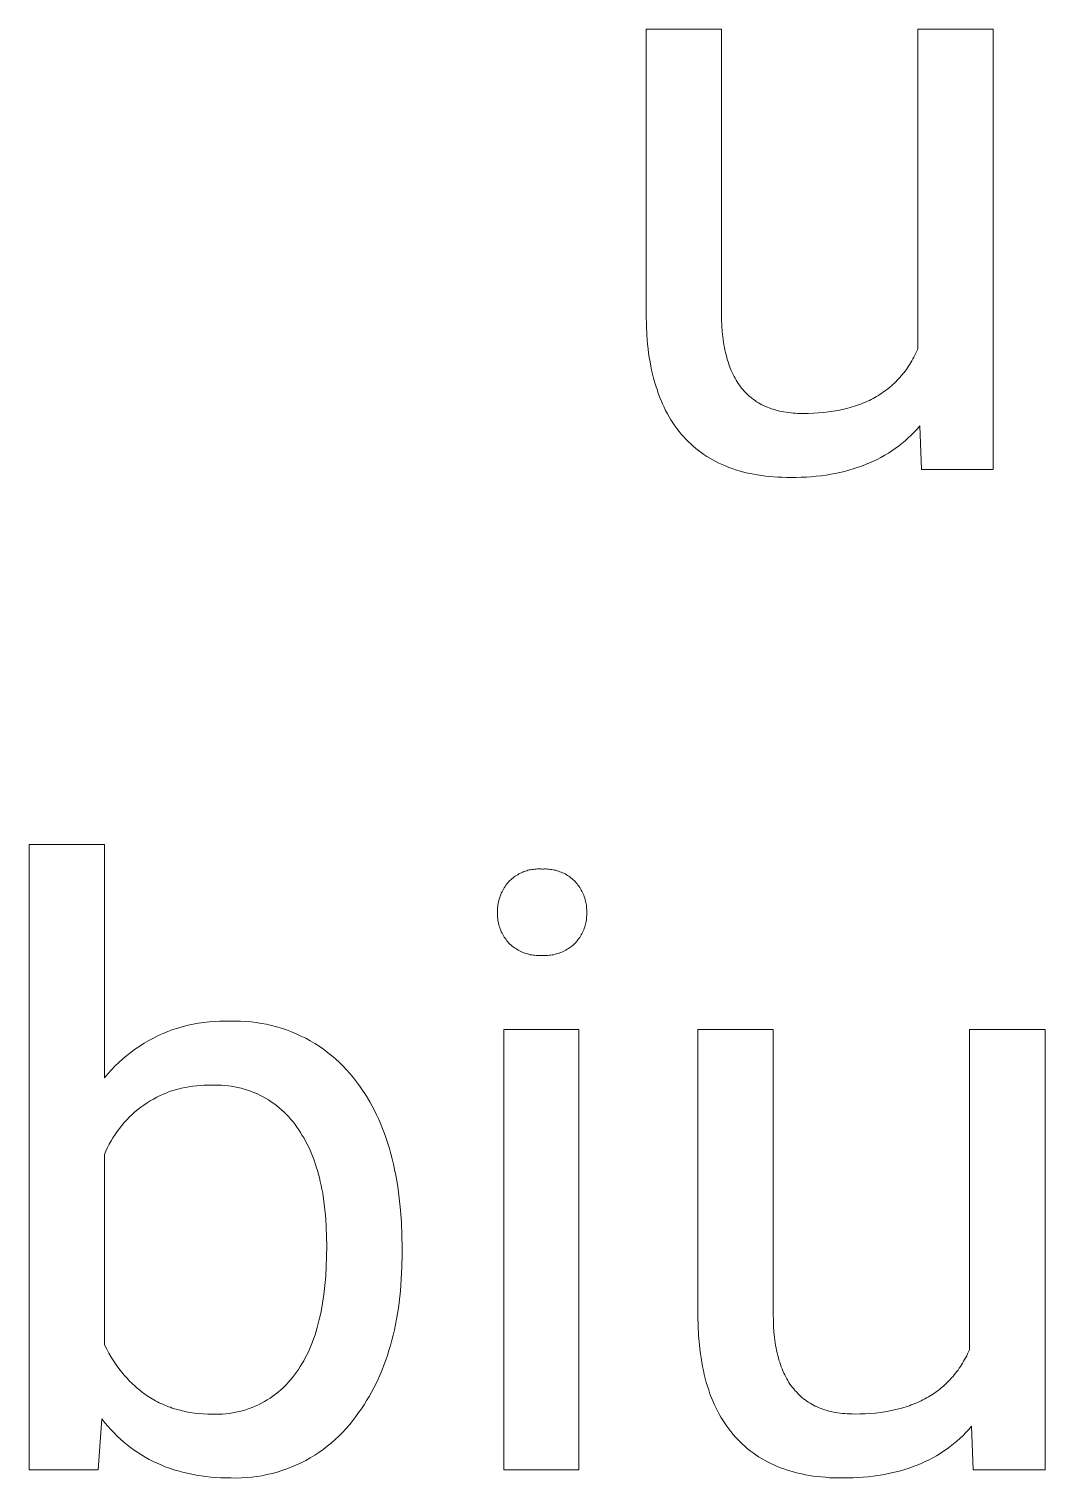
# Model space of a CAD drawing. Header units: millimetres. Extents: x -1519 to 3497, y -297 to 3208.
# Drawn here: x 1864.9 to 1946.3, y 18.8 to 134.9 of the extents above; entities that cross this region are included whole.
import ezdxf

# ---------------------------------------------------------------- set-up
doc = ezdxf.new("R2010")
doc.units = ezdxf.units.MM
doc.header["$MEASUREMENT"] = 0
doc.layers.add('Domyślny', color=7, linetype='Continuous', true_color=0x000000)

msp = doc.modelspace()

# ---------------------------------------------------------------- linework, layer by layer
at = {"layer": 'Domyślny', "color": 18, "lineweight": 15, "true_color": 0x000000}
for p, q in [((1914.36, 111.95), (1914.36, 134.91)), ((1914.36, 134.91), (1920.39, 134.91)), ((1920.39, 134.91), (1920.39, 112.11)), ((1936.11, 109.24), (1936.11, 134.91)), ((1936.11, 134.91), (1942.15, 134.91)), ((1942.15, 134.91), (1942.15, 99.62)), ((1914.37, 111.16), (1914.36, 111.95)), ((1920.39, 112.11), (1920.39, 111.62)), ((1920.39, 111.62), (1920.41, 111.14)), ((1914.41, 110.39), (1914.37, 111.16)), ((1914.47, 109.65), (1914.41, 110.39)), ((1920.41, 111.14), (1920.44, 110.68)), ((1920.44, 110.68), (1920.49, 110.23)), ((1914.51, 109.29), (1914.47, 109.65)), ((1914.55, 108.93), (1914.51, 109.29)), ((1920.49, 110.23), (1920.55, 109.8)), ((1920.55, 109.8), (1920.58, 109.59)), ((1920.58, 109.59), (1920.62, 109.39)), ((1920.62, 109.39), (1920.66, 109.19)), ((1920.66, 109.19), (1920.7, 108.99)), ((1936.03, 109.08), (1936.11, 109.24)), ((1914.6, 108.58), (1914.55, 108.93)), ((1914.66, 108.24), (1914.6, 108.58)), ((1914.72, 107.9), (1914.66, 108.24)), ((1920.7, 108.99), (1920.75, 108.8)), ((1920.75, 108.8), (1920.8, 108.61)), ((1920.8, 108.61), (1920.85, 108.42)), ((1920.85, 108.42), (1920.91, 108.24)), ((1920.91, 108.24), (1920.96, 108.06)), ((1920.96, 108.06), (1921.03, 107.89)), ((1935.37, 107.9), (1935.46, 108.04)), ((1935.46, 108.04), (1935.55, 108.18)), ((1935.55, 108.18), (1935.64, 108.32)), ((1935.64, 108.32), (1935.72, 108.47)), ((1935.72, 108.47), (1935.8, 108.62)), ((1935.8, 108.62), (1935.88, 108.77)), ((1935.88, 108.77), (1935.96, 108.92)), ((1935.96, 108.92), (1936.03, 109.08)), ((1914.79, 107.57), (1914.72, 107.9)), ((1914.86, 107.25), (1914.79, 107.57)), ((1914.94, 106.93), (1914.86, 107.25)), ((1915.03, 106.62), (1914.94, 106.93)), ((1921.03, 107.89), (1921.09, 107.72)), ((1921.09, 107.72), (1921.16, 107.55)), ((1921.16, 107.55), (1921.23, 107.39)), ((1921.23, 107.39), (1921.31, 107.23)), ((1921.31, 107.23), (1921.39, 107.07)), ((1921.39, 107.07), (1921.47, 106.92)), ((1921.47, 106.92), (1921.55, 106.78)), ((1934.46, 106.76), (1934.57, 106.87)), ((1934.57, 106.87), (1934.68, 106.99)), ((1934.68, 106.99), (1934.78, 107.11)), ((1934.78, 107.11), (1934.89, 107.24)), ((1934.89, 107.24), (1934.99, 107.36)), ((1934.99, 107.36), (1935.09, 107.49)), ((1935.09, 107.49), (1935.19, 107.63)), ((1935.19, 107.63), (1935.28, 107.76)), ((1935.28, 107.76), (1935.37, 107.9)), ((1915.12, 106.31), (1915.03, 106.62)), ((1915.22, 106.01), (1915.12, 106.31)), ((1915.32, 105.72), (1915.22, 106.01)), ((1915.43, 105.43), (1915.32, 105.72)), ((1921.55, 106.78), (1921.64, 106.63)), ((1921.64, 106.63), (1921.73, 106.49)), ((1921.73, 106.49), (1921.82, 106.36)), ((1921.82, 106.36), (1921.92, 106.23)), ((1921.92, 106.23), (1922.02, 106.1)), ((1922.02, 106.1), (1922.13, 105.98)), ((1922.13, 105.98), (1922.23, 105.86)), ((1922.23, 105.86), (1922.34, 105.74)), ((1922.34, 105.74), (1922.46, 105.63)), ((1933.09, 105.64), (1933.22, 105.73)), ((1933.22, 105.73), (1933.36, 105.82)), ((1933.36, 105.82), (1933.49, 105.91)), ((1933.49, 105.91), (1933.62, 106.01)), ((1933.62, 106.01), (1933.75, 106.11)), ((1933.75, 106.11), (1933.87, 106.21)), ((1933.87, 106.21), (1933.99, 106.31)), ((1933.99, 106.31), (1934.11, 106.42)), ((1934.11, 106.42), (1934.23, 106.53)), ((1934.23, 106.53), (1934.34, 106.64)), ((1934.34, 106.64), (1934.46, 106.76)), ((1915.54, 105.15), (1915.43, 105.43)), ((1915.66, 104.87), (1915.54, 105.15)), ((1915.78, 104.6), (1915.66, 104.87)), ((1915.91, 104.34), (1915.78, 104.6)), ((1922.46, 105.63), (1922.57, 105.52)), ((1922.57, 105.52), (1922.69, 105.42)), ((1922.69, 105.42), (1922.81, 105.32)), ((1922.81, 105.32), (1922.94, 105.22)), ((1922.94, 105.22), (1923.07, 105.13)), ((1923.07, 105.13), (1923.2, 105.04)), ((1923.2, 105.04), (1923.34, 104.96)), ((1923.34, 104.96), (1923.47, 104.88)), ((1923.47, 104.88), (1923.61, 104.8)), ((1923.61, 104.8), (1923.76, 104.73)), ((1923.76, 104.73), (1923.91, 104.66)), ((1923.91, 104.66), (1924.06, 104.6)), ((1924.06, 104.6), (1924.21, 104.54)), ((1924.21, 104.54), (1924.37, 104.48)), ((1930.43, 104.5), (1930.78, 104.6)), ((1930.78, 104.6), (1931.12, 104.7)), ((1931.12, 104.7), (1931.28, 104.76)), ((1931.28, 104.76), (1931.45, 104.82)), ((1931.45, 104.82), (1931.61, 104.88)), ((1931.61, 104.88), (1931.77, 104.95)), ((1931.77, 104.95), (1931.92, 105.01)), ((1931.92, 105.01), (1932.08, 105.08)), ((1932.08, 105.08), (1932.23, 105.15)), ((1932.23, 105.15), (1932.38, 105.23)), ((1932.38, 105.23), (1932.52, 105.3)), ((1932.52, 105.3), (1932.67, 105.38)), ((1932.67, 105.38), (1932.81, 105.47)), ((1932.81, 105.47), (1932.95, 105.55)), ((1932.95, 105.55), (1933.09, 105.64)), ((1916.05, 104.08), (1915.91, 104.34)), ((1916.19, 103.83), (1916.05, 104.08)), ((1916.34, 103.58), (1916.19, 103.83)), ((1916.49, 103.34), (1916.34, 103.58)), ((1924.37, 104.48), (1924.53, 104.43)), ((1924.53, 104.43), (1924.69, 104.38)), ((1924.69, 104.38), (1924.86, 104.33)), ((1924.86, 104.33), (1925.03, 104.29)), ((1925.03, 104.29), (1925.2, 104.25)), ((1925.2, 104.25), (1925.38, 104.22)), ((1925.38, 104.22), (1925.56, 104.19)), ((1925.56, 104.19), (1925.74, 104.17)), ((1925.74, 104.17), (1925.93, 104.14)), ((1925.93, 104.14), (1926.12, 104.13)), ((1926.12, 104.13), (1926.31, 104.11)), ((1926.31, 104.11), (1926.5, 104.1)), ((1926.5, 104.1), (1926.7, 104.1)), ((1926.7, 104.1), (1926.9, 104.1)), ((1926.9, 104.1), (1927.33, 104.1)), ((1927.33, 104.1), (1927.75, 104.12)), ((1927.75, 104.12), (1928.16, 104.14)), ((1928.16, 104.14), (1928.56, 104.18)), ((1928.56, 104.18), (1928.96, 104.22)), ((1928.96, 104.22), (1929.34, 104.28)), ((1929.34, 104.28), (1929.71, 104.34)), ((1929.71, 104.34), (1930.08, 104.42)), ((1930.08, 104.42), (1930.43, 104.5)), ((1916.65, 103.11), (1916.49, 103.34)), ((1916.82, 102.88), (1916.65, 103.11)), ((1916.99, 102.66), (1916.82, 102.88)), ((1917.16, 102.45), (1916.99, 102.66)), ((1917.35, 102.24), (1917.16, 102.45)), ((1917.53, 102.04), (1917.35, 102.24)), ((1935.58, 102.37), (1935.34, 102.14)), ((1935.82, 102.61), (1935.58, 102.37)), ((1936.05, 102.85), (1935.82, 102.61)), ((1936.27, 103.11), (1936.05, 102.85)), ((1936.41, 99.62), (1936.27, 103.11)), ((1917.72, 101.84), (1917.53, 102.04)), ((1917.92, 101.66), (1917.72, 101.84)), ((1918.12, 101.47), (1917.92, 101.66)), ((1918.33, 101.3), (1918.12, 101.47)), ((1918.54, 101.13), (1918.33, 101.3)), ((1918.76, 100.96), (1918.54, 101.13)), ((1934.03, 101.1), (1933.75, 100.92)), ((1934.3, 101.29), (1934.03, 101.1)), ((1934.57, 101.49), (1934.3, 101.29)), ((1934.83, 101.7), (1934.57, 101.49)), ((1935.09, 101.91), (1934.83, 101.7)), ((1935.34, 102.14), (1935.09, 101.91)), ((1918.98, 100.81), (1918.76, 100.96)), ((1919.21, 100.66), (1918.98, 100.81)), ((1919.45, 100.51), (1919.21, 100.66)), ((1919.69, 100.38), (1919.45, 100.51)), ((1919.93, 100.24), (1919.69, 100.38)), ((1920.18, 100.12), (1919.93, 100.24)), ((1920.44, 100), (1920.18, 100.12)), ((1920.7, 99.89), (1920.44, 100)), ((1920.96, 99.78), (1920.7, 99.89)), ((1931.92, 100), (1931.6, 99.87)), ((1932.24, 100.13), (1931.92, 100)), ((1932.56, 100.27), (1932.24, 100.13)), ((1932.86, 100.42), (1932.56, 100.27)), ((1933.16, 100.58), (1932.86, 100.42)), ((1933.46, 100.75), (1933.16, 100.58)), ((1933.75, 100.92), (1933.46, 100.75)), ((1921.23, 99.69), (1920.96, 99.78)), ((1921.51, 99.59), (1921.23, 99.69)), ((1921.79, 99.51), (1921.51, 99.59)), ((1922.08, 99.43), (1921.79, 99.51)), ((1922.37, 99.35), (1922.08, 99.43)), ((1922.67, 99.29), (1922.37, 99.35)), ((1922.97, 99.23), (1922.67, 99.29)), ((1923.28, 99.17), (1922.97, 99.23)), ((1923.59, 99.12), (1923.28, 99.17)), ((1923.91, 99.08), (1923.59, 99.12)), ((1924.24, 99.05), (1923.91, 99.08)), ((1924.56, 99.02), (1924.24, 99.05)), ((1924.9, 99), (1924.56, 99.02)), ((1925.24, 98.98), (1924.9, 99)), ((1925.58, 98.97), (1925.24, 98.98)), ((1925.93, 98.97), (1925.58, 98.97)), ((1926.36, 98.97), (1925.93, 98.97)), ((1926.77, 98.98), (1926.36, 98.97)), ((1927.18, 99), (1926.77, 98.98)), ((1927.58, 99.03), (1927.18, 99)), ((1927.98, 99.07), (1927.58, 99.03)), ((1928.37, 99.11), (1927.98, 99.07)), ((1928.76, 99.16), (1928.37, 99.11)), ((1929.13, 99.22), (1928.76, 99.16)), ((1929.5, 99.29), (1929.13, 99.22)), ((1929.87, 99.37), (1929.5, 99.29)), ((1930.23, 99.45), (1929.87, 99.37)), ((1930.58, 99.55), (1930.23, 99.45)), ((1930.93, 99.65), (1930.58, 99.55)), ((1931.26, 99.76), (1930.93, 99.65)), ((1931.6, 99.87), (1931.26, 99.76)), ((1942.15, 99.62), (1936.41, 99.62)), ((1864.92, 19.43), (1864.92, 69.54)), ((1864.92, 69.54), (1870.97, 69.54)), ((1870.97, 69.54), (1870.97, 50.85)), ((1904.46, 67.33), (1904.56, 67.38)), ((1904.56, 67.38), (1904.67, 67.41)), ((1904.67, 67.41), (1904.78, 67.45)), ((1904.78, 67.45), (1904.88, 67.48)), ((1904.88, 67.48), (1904.99, 67.51)), ((1904.99, 67.51), (1905.1, 67.53)), ((1905.1, 67.53), (1905.21, 67.55)), ((1905.21, 67.55), (1905.32, 67.56)), ((1905.32, 67.56), (1905.44, 67.58)), ((1905.44, 67.58), (1905.55, 67.58)), ((1905.55, 67.58), (1905.66, 67.59)), ((1905.66, 67.59), (1905.77, 67.59)), ((1905.77, 67.59), (1905.88, 67.59)), ((1905.88, 67.59), (1906, 67.58)), ((1906, 67.58), (1906.11, 67.58)), ((1906.11, 67.58), (1906.22, 67.59)), ((1906.22, 67.59), (1906.34, 67.59)), ((1906.34, 67.59), (1906.45, 67.58)), ((1906.45, 67.58), (1906.56, 67.57)), ((1906.56, 67.57), (1906.68, 67.56)), ((1906.68, 67.56), (1906.79, 67.55)), ((1906.79, 67.55), (1906.9, 67.53)), ((1906.9, 67.53), (1907.01, 67.5)), ((1907.01, 67.5), (1907.12, 67.48)), ((1907.12, 67.48), (1907.23, 67.45)), ((1907.23, 67.45), (1907.34, 67.41)), ((1907.34, 67.41), (1907.44, 67.37)), ((1907.44, 67.37), (1907.55, 67.33)), ((1903.05, 66.19), (1903.12, 66.29)), ((1903.12, 66.29), (1903.2, 66.39)), ((1903.2, 66.39), (1903.28, 66.48)), ((1903.28, 66.48), (1903.36, 66.58)), ((1903.36, 66.58), (1903.44, 66.66)), ((1903.44, 66.66), (1903.52, 66.73)), ((1903.52, 66.73), (1903.6, 66.81)), ((1903.6, 66.81), (1903.69, 66.88)), ((1903.69, 66.88), (1903.78, 66.95)), ((1903.78, 66.95), (1903.87, 67.01)), ((1903.87, 67.01), (1903.96, 67.07)), ((1903.96, 67.07), (1904.06, 67.13)), ((1904.06, 67.13), (1904.16, 67.19)), ((1904.16, 67.19), (1904.26, 67.24)), ((1904.26, 67.24), (1904.36, 67.29)), ((1904.36, 67.29), (1904.46, 67.33)), ((1907.55, 67.33), (1907.65, 67.29)), ((1907.65, 67.29), (1907.76, 67.24)), ((1907.76, 67.24), (1907.86, 67.19)), ((1907.86, 67.19), (1907.96, 67.13)), ((1907.96, 67.13), (1908.05, 67.07)), ((1908.05, 67.07), (1908.15, 67.01)), ((1908.15, 67.01), (1908.24, 66.95)), ((1908.24, 66.95), (1908.33, 66.88)), ((1908.33, 66.88), (1908.42, 66.81)), ((1908.42, 66.81), (1908.51, 66.73)), ((1908.51, 66.73), (1908.59, 66.66)), ((1908.59, 66.66), (1908.67, 66.58)), ((1908.67, 66.58), (1908.75, 66.49)), ((1908.75, 66.49), (1908.82, 66.4)), ((1908.82, 66.4), (1908.89, 66.3)), ((1908.89, 66.3), (1908.96, 66.21)), ((1908.96, 66.21), (1909.03, 66.11)), ((1902.52, 64.94), (1902.55, 65.07)), ((1902.55, 65.07), (1902.58, 65.18)), ((1902.58, 65.18), (1902.62, 65.3)), ((1902.62, 65.3), (1902.66, 65.42)), ((1902.66, 65.42), (1902.71, 65.53)), ((1902.71, 65.53), (1902.75, 65.65)), ((1902.75, 65.65), (1902.81, 65.76)), ((1902.81, 65.76), (1902.86, 65.87)), ((1902.86, 65.87), (1902.92, 65.98)), ((1902.92, 65.98), (1902.99, 66.08)), ((1902.99, 66.08), (1903.05, 66.19)), ((1909.03, 66.11), (1909.09, 66.01)), ((1909.09, 66.01), (1909.15, 65.9)), ((1909.15, 65.9), (1909.21, 65.8)), ((1909.21, 65.8), (1909.26, 65.69)), ((1909.26, 65.69), (1909.31, 65.59)), ((1909.31, 65.59), (1909.35, 65.48)), ((1909.35, 65.48), (1909.39, 65.37)), ((1909.39, 65.37), (1909.43, 65.25)), ((1909.43, 65.25), (1909.46, 65.14)), ((1909.46, 65.14), (1909.49, 65.02)), ((1902.44, 64.33), (1902.45, 64.46)), ((1902.44, 64.21), (1902.44, 64.33)), ((1902.44, 64.09), (1902.44, 64.21)), ((1902.44, 63.97), (1902.44, 64.09)), ((1902.44, 63.84), (1902.44, 63.97)), ((1902.45, 64.46), (1902.46, 64.58)), ((1902.46, 64.58), (1902.48, 64.7)), ((1902.48, 64.7), (1902.5, 64.82)), ((1902.5, 64.82), (1902.52, 64.94)), ((1909.49, 65.02), (1909.52, 64.91)), ((1909.52, 64.91), (1909.54, 64.79)), ((1909.54, 64.79), (1909.56, 64.68)), ((1909.56, 64.68), (1909.57, 64.56)), ((1909.57, 64.56), (1909.58, 64.44)), ((1909.58, 64.44), (1909.59, 64.32)), ((1909.59, 64.32), (1909.59, 64.2)), ((1909.59, 64.2), (1909.59, 64.09)), ((1909.59, 64.09), (1909.59, 63.97)), ((1909.59, 63.97), (1909.59, 63.85)), ((1902.45, 63.72), (1902.44, 63.84)), ((1902.46, 63.6), (1902.45, 63.72)), ((1902.48, 63.48), (1902.46, 63.6)), ((1902.5, 63.36), (1902.48, 63.48)), ((1902.52, 63.24), (1902.5, 63.36)), ((1902.55, 63.12), (1902.52, 63.24)), ((1902.58, 63.01), (1902.55, 63.12)), ((1902.62, 62.89), (1902.58, 63.01)), ((1902.66, 62.78), (1902.62, 62.89)), ((1902.71, 62.67), (1902.66, 62.78)), ((1909.35, 62.72), (1909.31, 62.61)), ((1909.39, 62.83), (1909.35, 62.72)), ((1909.43, 62.94), (1909.39, 62.83)), ((1909.46, 63.05), (1909.43, 62.94)), ((1909.49, 63.16), (1909.46, 63.05)), ((1909.52, 63.28), (1909.49, 63.16)), ((1909.54, 63.39), (1909.52, 63.28)), ((1909.56, 63.51), (1909.54, 63.39)), ((1909.57, 63.62), (1909.56, 63.51)), ((1909.58, 63.74), (1909.57, 63.62)), ((1909.59, 63.85), (1909.58, 63.74)), ((1902.75, 62.55), (1902.71, 62.67)), ((1902.81, 62.44), (1902.75, 62.55)), ((1902.86, 62.34), (1902.81, 62.44)), ((1902.92, 62.23), (1902.86, 62.34)), ((1902.99, 62.13), (1902.92, 62.23)), ((1903.05, 62.03), (1902.99, 62.13)), ((1903.13, 61.93), (1903.05, 62.03)), ((1903.2, 61.83), (1903.13, 61.93)), ((1903.28, 61.74), (1903.2, 61.83)), ((1903.36, 61.65), (1903.28, 61.74)), ((1903.44, 61.57), (1903.36, 61.65)), ((1903.53, 61.49), (1903.44, 61.57)), ((1908.58, 61.57), (1908.5, 61.49)), ((1908.67, 61.65), (1908.58, 61.57)), ((1908.75, 61.73), (1908.67, 61.65)), ((1908.82, 61.82), (1908.75, 61.73)), ((1908.89, 61.91), (1908.82, 61.82)), ((1908.96, 62.01), (1908.89, 61.91)), ((1909.03, 62.1), (1908.96, 62.01)), ((1909.09, 62.2), (1909.03, 62.1)), ((1909.15, 62.3), (1909.09, 62.2)), ((1909.2, 62.4), (1909.15, 62.3)), ((1909.26, 62.51), (1909.2, 62.4)), ((1909.31, 62.61), (1909.26, 62.51)), ((1903.62, 61.41), (1903.53, 61.49)), ((1903.71, 61.34), (1903.62, 61.41)), ((1903.8, 61.27), (1903.71, 61.34)), ((1903.9, 61.21), (1903.8, 61.27)), ((1903.99, 61.15), (1903.9, 61.21)), ((1904.1, 61.09), (1903.99, 61.15)), ((1904.2, 61.03), (1904.1, 61.09)), ((1904.3, 60.98), (1904.2, 61.03)), ((1904.41, 60.93), (1904.3, 60.98)), ((1904.51, 60.89), (1904.41, 60.93)), ((1904.62, 60.85), (1904.51, 60.89)), ((1904.73, 60.81), (1904.62, 60.85)), ((1904.85, 60.78), (1904.73, 60.81)), ((1904.96, 60.75), (1904.85, 60.78)), ((1905.07, 60.72), (1904.96, 60.75)), ((1905.19, 60.7), (1905.07, 60.72)), ((1905.3, 60.68), (1905.19, 60.7)), ((1905.42, 60.67), (1905.3, 60.68)), ((1905.53, 60.66), (1905.42, 60.67)), ((1905.65, 60.65), (1905.53, 60.66)), ((1905.76, 60.65), (1905.65, 60.65)), ((1905.88, 60.66), (1905.76, 60.65)), ((1906, 60.66), (1905.88, 60.66)), ((1906.11, 60.66), (1906, 60.66)), ((1906.23, 60.65), (1906.11, 60.66)), ((1906.35, 60.66), (1906.23, 60.65)), ((1906.47, 60.66), (1906.35, 60.66)), ((1906.58, 60.67), (1906.47, 60.66)), ((1906.7, 60.69), (1906.58, 60.67)), ((1906.82, 60.7), (1906.7, 60.69)), ((1906.93, 60.72), (1906.82, 60.7)), ((1907.05, 60.75), (1906.93, 60.72)), ((1907.16, 60.78), (1907.05, 60.75)), ((1907.27, 60.81), (1907.16, 60.78)), ((1907.38, 60.85), (1907.27, 60.81)), ((1907.49, 60.89), (1907.38, 60.85)), ((1907.6, 60.93), (1907.49, 60.89)), ((1907.71, 60.98), (1907.6, 60.93)), ((1907.81, 61.03), (1907.71, 60.98)), ((1907.92, 61.09), (1907.81, 61.03)), ((1908.02, 61.15), (1907.92, 61.09)), ((1908.12, 61.21), (1908.02, 61.15)), ((1908.22, 61.27), (1908.12, 61.21)), ((1908.31, 61.34), (1908.22, 61.27)), ((1908.41, 61.41), (1908.31, 61.34)), ((1908.5, 61.49), (1908.41, 61.41)), ((1876.05, 54.56), (1876.45, 54.71)), ((1876.45, 54.71), (1876.85, 54.84)), ((1876.85, 54.84), (1877.26, 54.96)), ((1877.26, 54.96), (1877.67, 55.06)), ((1877.67, 55.06), (1878.08, 55.15)), ((1878.08, 55.15), (1878.5, 55.23)), ((1878.5, 55.23), (1878.92, 55.29)), ((1878.92, 55.29), (1879.34, 55.34)), ((1879.34, 55.34), (1879.77, 55.37)), ((1879.77, 55.37), (1880.19, 55.39)), ((1880.19, 55.39), (1880.61, 55.39)), ((1880.61, 55.39), (1881.04, 55.38)), ((1881.04, 55.38), (1881.45, 55.39)), ((1881.45, 55.39), (1881.87, 55.38)), ((1881.87, 55.38), (1882.29, 55.36)), ((1882.29, 55.36), (1882.7, 55.33)), ((1882.7, 55.33), (1883.12, 55.28)), ((1883.12, 55.28), (1883.53, 55.21)), ((1883.53, 55.21), (1883.94, 55.14)), ((1883.94, 55.14), (1884.35, 55.05)), ((1884.35, 55.05), (1884.75, 54.94)), ((1884.75, 54.94), (1885.15, 54.82)), ((1885.15, 54.82), (1885.55, 54.69)), ((1885.55, 54.69), (1885.94, 54.54)), ((1902.94, 19.42), (1902.94, 54.72)), ((1902.94, 54.72), (1908.97, 54.72)), ((1908.97, 54.72), (1908.97, 19.42)), ((1918.5, 31.75), (1918.5, 54.72)), ((1918.5, 54.72), (1924.53, 54.72)), ((1924.53, 54.72), (1924.53, 31.92)), ((1940.25, 29.05), (1940.25, 54.72)), ((1940.25, 54.72), (1946.3, 54.72)), ((1946.3, 54.72), (1946.3, 19.43)), ((1873.79, 53.4), (1874.15, 53.63)), ((1874.15, 53.63), (1874.51, 53.84)), ((1874.51, 53.84), (1874.89, 54.04)), ((1874.89, 54.04), (1875.27, 54.23)), ((1875.27, 54.23), (1875.66, 54.4)), ((1875.66, 54.4), (1876.05, 54.56)), ((1885.94, 54.54), (1886.32, 54.38)), ((1886.32, 54.38), (1886.7, 54.2)), ((1886.7, 54.2), (1887.08, 54.02)), ((1887.08, 54.02), (1887.44, 53.82)), ((1887.44, 53.82), (1887.8, 53.6)), ((1887.8, 53.6), (1888.15, 53.38)), ((1872.12, 52.09), (1872.44, 52.38)), ((1872.44, 52.38), (1872.76, 52.65)), ((1872.76, 52.65), (1873.09, 52.91)), ((1873.09, 52.91), (1873.44, 53.16)), ((1873.44, 53.16), (1873.79, 53.4)), ((1888.15, 53.38), (1888.5, 53.14)), ((1888.5, 53.14), (1888.83, 52.89)), ((1888.83, 52.89), (1889.16, 52.63)), ((1889.16, 52.63), (1889.47, 52.36)), ((1889.47, 52.36), (1889.78, 52.08)), ((1870.97, 50.85), (1871.24, 51.18)), ((1871.24, 51.18), (1871.52, 51.49)), ((1871.52, 51.49), (1871.82, 51.8)), ((1871.82, 51.8), (1872.12, 52.09)), ((1889.78, 52.08), (1890.08, 51.79)), ((1890.08, 51.79), (1890.36, 51.48)), ((1890.36, 51.48), (1890.64, 51.17)), ((1890.64, 51.17), (1890.91, 50.85)), ((1876.84, 49.95), (1876.55, 49.86)), ((1877.13, 50.02), (1876.84, 49.95)), ((1877.43, 50.08), (1877.13, 50.02)), ((1877.73, 50.14), (1877.43, 50.08)), ((1878.03, 50.18), (1877.73, 50.14)), ((1878.33, 50.22), (1878.03, 50.18)), ((1878.63, 50.24), (1878.33, 50.22)), ((1878.93, 50.25), (1878.63, 50.24)), ((1879.23, 50.26), (1878.93, 50.25)), ((1879.53, 50.25), (1879.23, 50.26)), ((1879.8, 50.26), (1879.53, 50.25)), ((1880.07, 50.26), (1879.8, 50.26)), ((1880.33, 50.25), (1880.07, 50.26)), ((1880.6, 50.23), (1880.33, 50.25)), ((1880.86, 50.21), (1880.6, 50.23)), ((1881.12, 50.17), (1880.86, 50.21)), ((1881.39, 50.13), (1881.12, 50.17)), ((1881.65, 50.08), (1881.39, 50.13)), ((1881.9, 50.01), (1881.65, 50.08)), ((1882.16, 49.94), (1881.9, 50.01)), ((1882.41, 49.86), (1882.16, 49.94)), ((1890.91, 50.85), (1891.16, 50.52)), ((1891.16, 50.52), (1891.39, 50.21)), ((1891.39, 50.21), (1891.6, 49.9)), ((1874.37, 48.84), (1874.12, 48.67)), ((1874.62, 49), (1874.37, 48.84)), ((1874.89, 49.15), (1874.62, 49)), ((1875.15, 49.29), (1874.89, 49.15)), ((1875.42, 49.42), (1875.15, 49.29)), ((1875.7, 49.55), (1875.42, 49.42)), ((1875.98, 49.66), (1875.7, 49.55)), ((1876.26, 49.77), (1875.98, 49.66)), ((1876.55, 49.86), (1876.26, 49.77)), ((1882.66, 49.78), (1882.41, 49.86)), ((1882.91, 49.68), (1882.66, 49.78)), ((1883.16, 49.58), (1882.91, 49.68)), ((1883.4, 49.46), (1883.16, 49.58)), ((1883.63, 49.34), (1883.4, 49.46)), ((1883.86, 49.21), (1883.63, 49.34)), ((1884.09, 49.08), (1883.86, 49.21)), ((1884.32, 48.93), (1884.09, 49.08)), ((1884.53, 48.78), (1884.32, 48.93)), ((1884.75, 48.62), (1884.53, 48.78)), ((1891.6, 49.9), (1891.81, 49.58)), ((1891.81, 49.58), (1892.02, 49.25)), ((1892.02, 49.25), (1892.21, 48.92)), ((1892.21, 48.92), (1892.4, 48.57)), ((1872.96, 47.71), (1872.75, 47.49)), ((1873.17, 47.91), (1872.96, 47.71)), ((1873.4, 48.12), (1873.17, 47.91)), ((1873.63, 48.31), (1873.4, 48.12)), ((1873.87, 48.49), (1873.63, 48.31)), ((1874.12, 48.67), (1873.87, 48.49)), ((1884.95, 48.45), (1884.75, 48.62)), ((1885.15, 48.28), (1884.95, 48.45)), ((1885.35, 48.1), (1885.15, 48.28)), ((1885.54, 47.91), (1885.35, 48.1)), ((1885.72, 47.72), (1885.54, 47.91)), ((1885.9, 47.52), (1885.72, 47.72)), ((1892.4, 48.57), (1892.58, 48.23)), ((1892.58, 48.23), (1892.76, 47.87)), ((1892.76, 47.87), (1892.93, 47.51)), ((1871.98, 46.56), (1871.81, 46.31)), ((1872.16, 46.8), (1871.98, 46.56)), ((1872.35, 47.04), (1872.16, 46.8)), ((1872.54, 47.27), (1872.35, 47.04)), ((1872.75, 47.49), (1872.54, 47.27)), ((1886.07, 47.32), (1885.9, 47.52)), ((1886.23, 47.11), (1886.07, 47.32)), ((1886.38, 46.89), (1886.23, 47.11)), ((1886.53, 46.68), (1886.38, 46.89)), ((1886.67, 46.46), (1886.53, 46.68)), ((1886.81, 46.24), (1886.67, 46.46)), ((1892.93, 47.51), (1893.09, 47.14)), ((1893.09, 47.14), (1893.24, 46.76)), ((1893.24, 46.76), (1893.38, 46.38)), ((1871.34, 45.53), (1871.21, 45.26)), ((1871.49, 45.79), (1871.34, 45.53)), ((1871.64, 46.05), (1871.49, 45.79)), ((1871.81, 46.31), (1871.64, 46.05)), ((1886.95, 46.01), (1886.81, 46.24)), ((1887.07, 45.78), (1886.95, 46.01)), ((1887.2, 45.54), (1887.07, 45.78)), ((1887.32, 45.3), (1887.2, 45.54)), ((1887.43, 45.04), (1887.32, 45.3)), ((1893.38, 46.38), (1893.52, 45.98)), ((1893.52, 45.98), (1893.65, 45.59)), ((1893.65, 45.59), (1893.78, 45.18)), ((1871.08, 44.98), (1870.97, 44.7)), ((1870.97, 44.7), (1870.97, 29.44)), ((1871.21, 45.26), (1871.08, 44.98)), ((1887.54, 44.79), (1887.43, 45.04)), ((1887.65, 44.53), (1887.54, 44.79)), ((1887.75, 44.26), (1887.65, 44.53)), ((1887.84, 43.99), (1887.75, 44.26)), ((1893.78, 45.18), (1893.9, 44.77)), ((1893.9, 44.77), (1894.01, 44.35)), ((1894.01, 44.35), (1894.11, 43.92)), ((1887.93, 43.71), (1887.84, 43.99)), ((1888.02, 43.42), (1887.93, 43.71)), ((1888.1, 43.13), (1888.02, 43.42)), ((1888.18, 42.84), (1888.1, 43.13)), ((1894.11, 43.92), (1894.2, 43.49)), ((1894.2, 43.49), (1894.29, 43.05)), ((1894.29, 43.05), (1894.37, 42.6)), ((1888.25, 42.54), (1888.18, 42.84)), ((1888.32, 42.23), (1888.25, 42.54)), ((1888.38, 41.92), (1888.32, 42.23)), ((1888.44, 41.6), (1888.38, 41.92)), ((1894.37, 42.6), (1894.45, 42.14)), ((1894.45, 42.14), (1894.58, 41.21)), ((1888.54, 40.95), (1888.44, 41.6)), ((1888.62, 40.28), (1888.54, 40.95)), ((1894.58, 41.21), (1894.67, 40.25)), ((1888.69, 39.58), (1888.62, 40.28)), ((1888.73, 38.87), (1888.69, 39.58)), ((1894.67, 40.25), (1894.75, 39.26)), ((1888.76, 38.13), (1888.73, 38.87)), ((1894.75, 39.26), (1894.79, 38.25)), ((1888.77, 37.37), (1888.76, 38.13)), ((1888.76, 36.54), (1888.77, 37.37)), ((1894.79, 38.25), (1894.8, 37.2)), ((1894.8, 37.2), (1894.8, 36.69)), ((1888.73, 35.73), (1888.76, 36.54)), ((1894.8, 36.69), (1894.79, 35.69)), ((1888.62, 34.2), (1888.69, 34.95)), ((1888.69, 34.95), (1888.73, 35.73)), ((1894.79, 35.69), (1894.74, 34.72)), ((1888.54, 33.48), (1888.62, 34.2)), ((1894.67, 33.77), (1894.57, 32.85)), ((1894.74, 34.72), (1894.67, 33.77)), ((1888.31, 32.11), (1888.43, 32.78)), ((1888.43, 32.78), (1888.54, 33.48)), ((1894.57, 32.85), (1894.51, 32.39)), ((1888.09, 31.15), (1888.17, 31.47)), ((1888.17, 31.47), (1888.24, 31.78)), ((1888.24, 31.78), (1888.31, 32.11)), ((1894.36, 31.51), (1894.28, 31.07)), ((1894.44, 31.95), (1894.36, 31.51)), ((1894.51, 32.39), (1894.44, 31.95)), ((1918.52, 30.97), (1918.5, 31.75)), ((1924.53, 31.92), (1924.54, 31.43)), ((1924.54, 31.43), (1924.56, 30.95)), ((1887.73, 29.97), (1887.83, 30.26)), ((1887.83, 30.26), (1887.92, 30.55)), ((1887.92, 30.55), (1888.01, 30.85)), ((1888.01, 30.85), (1888.09, 31.15)), ((1894.09, 30.23), (1893.99, 29.81)), ((1894.19, 30.65), (1894.09, 30.23)), ((1894.28, 31.07), (1894.19, 30.65)), ((1918.55, 30.2), (1918.52, 30.97)), ((1918.61, 29.46), (1918.55, 30.2)), ((1924.56, 30.95), (1924.59, 30.49)), ((1924.59, 30.49), (1924.63, 30.04)), ((1870.97, 29.44), (1871.14, 29.1)), ((1871.14, 29.1), (1871.32, 28.77)), ((1887.3, 28.89), (1887.41, 29.15)), ((1887.41, 29.15), (1887.52, 29.42)), ((1887.52, 29.42), (1887.63, 29.69)), ((1887.63, 29.69), (1887.73, 29.97)), ((1893.87, 29.4), (1893.75, 29)), ((1893.99, 29.81), (1893.87, 29.4)), ((1918.65, 29.1), (1918.61, 29.46)), ((1918.7, 28.74), (1918.65, 29.1)), ((1924.63, 30.04), (1924.69, 29.61)), ((1924.69, 29.61), (1924.72, 29.4)), ((1924.72, 29.4), (1924.76, 29.2)), ((1924.76, 29.2), (1924.8, 29)), ((1940.18, 28.89), (1940.25, 29.05)), ((1871.32, 28.77), (1871.51, 28.45)), ((1871.51, 28.45), (1871.71, 28.14)), ((1871.71, 28.14), (1871.91, 27.85)), ((1886.64, 27.7), (1886.78, 27.92)), ((1886.78, 27.92), (1886.92, 28.16)), ((1886.92, 28.16), (1887.05, 28.4)), ((1887.05, 28.4), (1887.17, 28.64)), ((1887.17, 28.64), (1887.3, 28.89)), ((1893.49, 28.21), (1893.35, 27.83)), ((1893.63, 28.6), (1893.49, 28.21)), ((1893.75, 29), (1893.63, 28.6)), ((1918.75, 28.4), (1918.7, 28.74)), ((1918.8, 28.05), (1918.75, 28.4)), ((1918.87, 27.72), (1918.8, 28.05)), ((1924.8, 29), (1924.84, 28.8)), ((1924.84, 28.8), (1924.89, 28.6)), ((1924.89, 28.6), (1924.94, 28.41)), ((1924.94, 28.41), (1924.99, 28.23)), ((1924.99, 28.23), (1925.05, 28.05)), ((1925.05, 28.05), (1925.11, 27.87)), ((1939.61, 27.84), (1939.7, 27.99)), ((1939.7, 27.99), (1939.78, 28.13)), ((1939.78, 28.13), (1939.86, 28.28)), ((1939.86, 28.28), (1939.95, 28.43)), ((1939.95, 28.43), (1940.03, 28.58)), ((1940.03, 28.58), (1940.1, 28.73)), ((1940.1, 28.73), (1940.18, 28.89)), ((1871.91, 27.85), (1872.12, 27.56)), ((1872.12, 27.56), (1872.33, 27.28)), ((1872.33, 27.28), (1872.55, 27.02)), ((1872.55, 27.02), (1872.77, 26.77)), ((1872.77, 26.77), (1873, 26.52)), ((1885.85, 26.62), (1886.03, 26.83)), ((1886.03, 26.83), (1886.19, 27.04)), ((1886.19, 27.04), (1886.35, 27.26)), ((1886.35, 27.26), (1886.5, 27.48)), ((1886.5, 27.48), (1886.64, 27.7)), ((1893.05, 27.08), (1892.89, 26.71)), ((1893.2, 27.45), (1893.05, 27.08)), ((1893.35, 27.83), (1893.2, 27.45)), ((1918.93, 27.39), (1918.87, 27.72)), ((1919.01, 27.06), (1918.93, 27.39)), ((1919.09, 26.75), (1919.01, 27.06)), ((1919.17, 26.43), (1919.09, 26.75)), ((1925.11, 27.87), (1925.17, 27.69)), ((1925.17, 27.69), (1925.24, 27.52)), ((1925.24, 27.52), (1925.3, 27.36)), ((1925.3, 27.36), (1925.38, 27.19)), ((1925.38, 27.19), (1925.45, 27.04)), ((1925.45, 27.04), (1925.53, 26.88)), ((1925.53, 26.88), (1925.61, 26.73)), ((1925.61, 26.73), (1925.7, 26.58)), ((1938.71, 26.68), (1938.82, 26.8)), ((1938.82, 26.8), (1938.93, 26.92)), ((1938.93, 26.92), (1939.03, 27.05)), ((1939.03, 27.05), (1939.13, 27.17)), ((1939.13, 27.17), (1939.23, 27.3)), ((1939.23, 27.3), (1939.33, 27.43)), ((1939.33, 27.43), (1939.42, 27.57)), ((1939.42, 27.57), (1939.52, 27.71)), ((1939.52, 27.71), (1939.61, 27.84)), ((1873, 26.52), (1873.12, 26.4)), ((1873.12, 26.4), (1873.24, 26.29)), ((1873.24, 26.29), (1873.36, 26.18)), ((1873.36, 26.18), (1873.48, 26.07)), ((1873.48, 26.07), (1873.61, 25.96)), ((1873.61, 25.96), (1873.73, 25.86)), ((1873.73, 25.86), (1873.86, 25.75)), ((1873.86, 25.75), (1873.99, 25.65)), ((1873.99, 25.65), (1874.11, 25.56)), ((1874.11, 25.56), (1874.25, 25.46)), ((1884.67, 25.5), (1884.89, 25.67)), ((1884.89, 25.67), (1885.09, 25.84)), ((1885.09, 25.84), (1885.29, 26.03)), ((1885.29, 26.03), (1885.49, 26.22)), ((1885.49, 26.22), (1885.67, 26.42)), ((1885.67, 26.42), (1885.85, 26.62)), ((1892.35, 25.65), (1892.16, 25.31)), ((1892.54, 26), (1892.35, 25.65)), ((1892.72, 26.35), (1892.54, 26)), ((1892.89, 26.71), (1892.72, 26.35)), ((1919.26, 26.13), (1919.17, 26.43)), ((1919.36, 25.83), (1919.26, 26.13)), ((1919.46, 25.53), (1919.36, 25.83)), ((1925.7, 26.58), (1925.78, 26.44)), ((1925.78, 26.44), (1925.87, 26.3)), ((1925.87, 26.3), (1925.97, 26.17)), ((1925.97, 26.17), (1926.07, 26.04)), ((1926.07, 26.04), (1926.17, 25.91)), ((1926.17, 25.91), (1926.27, 25.78)), ((1926.27, 25.78), (1926.38, 25.67)), ((1926.38, 25.67), (1926.49, 25.55)), ((1937.37, 25.53), (1937.5, 25.63)), ((1937.5, 25.63), (1937.63, 25.72)), ((1937.63, 25.72), (1937.76, 25.82)), ((1937.76, 25.82), (1937.89, 25.92)), ((1937.89, 25.92), (1938.01, 26.02)), ((1938.01, 26.02), (1938.14, 26.12)), ((1938.14, 26.12), (1938.26, 26.23)), ((1938.26, 26.23), (1938.37, 26.34)), ((1938.37, 26.34), (1938.49, 26.45)), ((1938.49, 26.45), (1938.6, 26.56)), ((1938.6, 26.56), (1938.71, 26.68)), ((1874.25, 25.46), (1874.38, 25.37)), ((1874.38, 25.37), (1874.51, 25.29)), ((1874.51, 25.29), (1874.65, 25.2)), ((1874.65, 25.2), (1874.79, 25.12)), ((1874.79, 25.12), (1874.92, 25.04)), ((1874.92, 25.04), (1875.06, 24.96)), ((1875.06, 24.96), (1875.21, 24.88)), ((1875.21, 24.88), (1875.35, 24.81)), ((1875.35, 24.81), (1875.49, 24.74)), ((1875.49, 24.74), (1875.64, 24.68)), ((1875.64, 24.68), (1875.79, 24.61)), ((1875.79, 24.61), (1875.94, 24.55)), ((1875.94, 24.55), (1876.09, 24.49)), ((1876.09, 24.49), (1876.24, 24.44)), ((1876.24, 24.44), (1876.39, 24.38)), ((1882.54, 24.34), (1882.79, 24.43)), ((1882.79, 24.43), (1883.04, 24.54)), ((1883.04, 24.54), (1883.29, 24.65)), ((1883.29, 24.65), (1883.53, 24.77)), ((1883.53, 24.77), (1883.77, 24.9)), ((1883.77, 24.9), (1884, 25.04)), ((1884, 25.04), (1884.23, 25.18)), ((1884.23, 25.18), (1884.46, 25.34)), ((1884.46, 25.34), (1884.67, 25.5)), ((1891.76, 24.65), (1891.54, 24.33)), ((1891.96, 24.98), (1891.76, 24.65)), ((1892.16, 25.31), (1891.96, 24.98)), ((1919.57, 25.25), (1919.46, 25.53)), ((1919.68, 24.97), (1919.57, 25.25)), ((1919.8, 24.69), (1919.68, 24.97)), ((1919.93, 24.42), (1919.8, 24.69)), ((1920.06, 24.16), (1919.93, 24.42)), ((1926.49, 25.55), (1926.6, 25.44)), ((1926.6, 25.44), (1926.72, 25.33)), ((1926.72, 25.33), (1926.83, 25.23)), ((1926.83, 25.23), (1926.96, 25.13)), ((1926.96, 25.13), (1927.08, 25.03)), ((1927.08, 25.03), (1927.21, 24.94)), ((1927.21, 24.94), (1927.34, 24.85)), ((1927.34, 24.85), (1927.48, 24.77)), ((1927.48, 24.77), (1927.62, 24.69)), ((1927.62, 24.69), (1927.76, 24.61)), ((1927.76, 24.61), (1927.9, 24.54)), ((1927.9, 24.54), (1928.05, 24.47)), ((1928.05, 24.47), (1928.2, 24.4)), ((1928.2, 24.4), (1928.36, 24.34)), ((1934.58, 24.31), (1934.92, 24.41)), ((1934.92, 24.41), (1935.26, 24.51)), ((1935.26, 24.51), (1935.43, 24.57)), ((1935.43, 24.57), (1935.59, 24.63)), ((1935.59, 24.63), (1935.75, 24.69)), ((1935.75, 24.69), (1935.91, 24.75)), ((1935.91, 24.75), (1936.07, 24.82)), ((1936.07, 24.82), (1936.22, 24.89)), ((1936.22, 24.89), (1936.37, 24.96)), ((1936.37, 24.96), (1936.52, 25.04)), ((1936.52, 25.04), (1936.67, 25.11)), ((1936.67, 25.11), (1936.81, 25.19)), ((1936.81, 25.19), (1936.96, 25.27)), ((1936.96, 25.27), (1937.1, 25.36)), ((1937.1, 25.36), (1937.23, 25.44)), ((1937.23, 25.44), (1937.37, 25.53)), ((1870.76, 23.51), (1870.46, 19.43)), ((1871, 23.21), (1870.76, 23.51)), ((1876.39, 24.38), (1876.55, 24.33)), ((1876.55, 24.33), (1876.71, 24.29)), ((1876.71, 24.29), (1876.86, 24.24)), ((1876.86, 24.24), (1877.02, 24.2)), ((1877.02, 24.2), (1877.18, 24.16)), ((1877.18, 24.16), (1877.35, 24.12)), ((1877.35, 24.12), (1877.51, 24.09)), ((1877.51, 24.09), (1877.84, 24.03)), ((1877.84, 24.03), (1878.18, 23.98)), ((1878.18, 23.98), (1878.53, 23.94)), ((1878.53, 23.94), (1878.88, 23.91)), ((1878.88, 23.91), (1879.24, 23.9)), ((1879.24, 23.9), (1879.6, 23.89)), ((1879.6, 23.89), (1879.87, 23.88)), ((1879.87, 23.88), (1880.14, 23.89)), ((1880.14, 23.89), (1880.42, 23.9)), ((1880.42, 23.9), (1880.69, 23.92)), ((1880.69, 23.92), (1880.96, 23.95)), ((1880.96, 23.95), (1881.22, 23.99)), ((1881.22, 23.99), (1881.49, 24.04)), ((1881.49, 24.04), (1881.76, 24.1)), ((1881.76, 24.1), (1882.02, 24.17)), ((1882.02, 24.17), (1882.28, 24.25)), ((1882.28, 24.25), (1882.54, 24.34)), ((1890.85, 23.38), (1890.59, 23.05)), ((1891.09, 23.71), (1890.85, 23.38)), ((1891.32, 24.02), (1891.09, 23.71)), ((1891.54, 24.33), (1891.32, 24.02)), ((1920.19, 23.9), (1920.06, 24.16)), ((1920.34, 23.65), (1920.19, 23.9)), ((1920.48, 23.41), (1920.34, 23.65)), ((1920.64, 23.17), (1920.48, 23.41)), ((1928.36, 24.34), (1928.51, 24.29)), ((1928.51, 24.29), (1928.67, 24.23)), ((1928.67, 24.23), (1928.84, 24.19)), ((1928.84, 24.19), (1929, 24.14)), ((1929, 24.14), (1929.17, 24.1)), ((1929.17, 24.1), (1929.35, 24.06)), ((1929.35, 24.06), (1929.52, 24.03)), ((1929.52, 24.03), (1929.7, 24)), ((1929.7, 24), (1929.89, 23.97)), ((1929.89, 23.97), (1930.07, 23.95)), ((1930.07, 23.95), (1930.26, 23.94)), ((1930.26, 23.94), (1930.45, 23.92)), ((1930.45, 23.92), (1930.65, 23.91)), ((1930.65, 23.91), (1930.84, 23.91)), ((1930.84, 23.91), (1931.05, 23.9)), ((1931.05, 23.9), (1931.47, 23.91)), ((1931.47, 23.91), (1931.89, 23.92)), ((1931.89, 23.92), (1932.31, 23.95)), ((1932.31, 23.95), (1932.71, 23.98)), ((1932.71, 23.98), (1933.1, 24.03)), ((1933.1, 24.03), (1933.48, 24.09)), ((1933.48, 24.09), (1933.86, 24.15)), ((1933.86, 24.15), (1934.22, 24.23)), ((1934.22, 24.23), (1934.58, 24.31)), ((1871.23, 22.93), (1871, 23.21)), ((1871.48, 22.66), (1871.23, 22.93)), ((1871.73, 22.4), (1871.48, 22.66)), ((1871.98, 22.14), (1871.73, 22.4)), ((1872.24, 21.9), (1871.98, 22.14)), ((1889.74, 22.14), (1889.44, 21.86)), ((1890.03, 22.43), (1889.74, 22.14)), ((1890.32, 22.74), (1890.03, 22.43)), ((1890.59, 23.05), (1890.32, 22.74)), ((1920.8, 22.94), (1920.64, 23.17)), ((1920.96, 22.71), (1920.8, 22.94)), ((1921.13, 22.49), (1920.96, 22.71)), ((1921.31, 22.27), (1921.13, 22.49)), ((1921.49, 22.07), (1921.31, 22.27)), ((1939.73, 22.18), (1939.48, 21.95)), ((1939.96, 22.42), (1939.73, 22.18)), ((1940.19, 22.66), (1939.96, 22.42)), ((1940.42, 22.92), (1940.19, 22.66)), ((1940.55, 19.43), (1940.42, 22.92)), ((1872.51, 21.66), (1872.24, 21.9)), ((1872.78, 21.44), (1872.51, 21.66)), ((1873.06, 21.22), (1872.78, 21.44)), ((1873.35, 21.01), (1873.06, 21.22)), ((1873.64, 20.81), (1873.35, 21.01)), ((1888.48, 21.07), (1888.14, 20.83)), ((1888.81, 21.32), (1888.48, 21.07)), ((1889.13, 21.58), (1888.81, 21.32)), ((1889.44, 21.86), (1889.13, 21.58)), ((1921.68, 21.86), (1921.49, 22.07)), ((1921.87, 21.67), (1921.68, 21.86)), ((1922.06, 21.48), (1921.87, 21.67)), ((1922.27, 21.3), (1922.06, 21.48)), ((1922.47, 21.12), (1922.27, 21.3)), ((1922.69, 20.95), (1922.47, 21.12)), ((1922.91, 20.79), (1922.69, 20.95)), ((1938.17, 20.92), (1937.89, 20.74)), ((1938.45, 21.11), (1938.17, 20.92)), ((1938.71, 21.31), (1938.45, 21.11)), ((1938.98, 21.51), (1938.71, 21.31)), ((1939.23, 21.73), (1938.98, 21.51)), ((1939.48, 21.95), (1939.23, 21.73)), ((1873.93, 20.62), (1873.64, 20.81)), ((1874.23, 20.44), (1873.93, 20.62)), ((1874.54, 20.27), (1874.23, 20.44)), ((1874.86, 20.11), (1874.54, 20.27)), ((1875.18, 19.96), (1874.86, 20.11)), ((1875.5, 19.82), (1875.18, 19.96)), ((1875.83, 19.68), (1875.5, 19.82)), ((1886.34, 19.82), (1885.96, 19.66)), ((1886.71, 20), (1886.34, 19.82)), ((1887.08, 20.19), (1886.71, 20)), ((1887.44, 20.39), (1887.08, 20.19)), ((1887.8, 20.61), (1887.44, 20.39)), ((1888.14, 20.83), (1887.8, 20.61)), ((1923.13, 20.63), (1922.91, 20.79)), ((1923.36, 20.48), (1923.13, 20.63)), ((1923.59, 20.33), (1923.36, 20.48)), ((1923.83, 20.2), (1923.59, 20.33)), ((1924.08, 20.06), (1923.83, 20.2)), ((1924.33, 19.94), (1924.08, 20.06)), ((1924.58, 19.82), (1924.33, 19.94)), ((1924.84, 19.71), (1924.58, 19.82)), ((1936.07, 19.81), (1935.74, 19.69)), ((1936.39, 19.95), (1936.07, 19.81)), ((1936.7, 20.09), (1936.39, 19.95)), ((1937.01, 20.24), (1936.7, 20.09)), ((1937.31, 20.4), (1937.01, 20.24)), ((1937.6, 20.56), (1937.31, 20.4)), ((1937.89, 20.74), (1937.6, 20.56)), ((1870.46, 19.43), (1864.92, 19.43)), ((1876.17, 19.56), (1875.83, 19.68)), ((1876.52, 19.44), (1876.17, 19.56)), ((1876.87, 19.34), (1876.52, 19.44)), ((1877.22, 19.24), (1876.87, 19.34)), ((1877.58, 19.15), (1877.22, 19.24)), ((1877.95, 19.07), (1877.58, 19.15)), ((1878.32, 19), (1877.95, 19.07)), ((1878.7, 18.94), (1878.32, 19)), ((1879.09, 18.89), (1878.7, 18.94)), ((1879.48, 18.85), (1879.09, 18.89)), ((1879.88, 18.82), (1879.48, 18.85)), ((1880.28, 18.8), (1879.88, 18.82)), ((1880.69, 18.78), (1880.28, 18.8)), ((1881.1, 18.78), (1880.69, 18.78)), ((1881.52, 18.77), (1881.1, 18.78)), ((1881.93, 18.78), (1881.52, 18.77)), ((1882.35, 18.81), (1881.93, 18.78)), ((1882.76, 18.85), (1882.35, 18.81)), ((1883.17, 18.9), (1882.76, 18.85)), ((1883.58, 18.96), (1883.17, 18.9)), ((1883.98, 19.05), (1883.58, 18.96)), ((1884.39, 19.14), (1883.98, 19.05)), ((1884.79, 19.25), (1884.39, 19.14)), ((1885.18, 19.37), (1884.79, 19.25)), ((1885.57, 19.51), (1885.18, 19.37)), ((1885.96, 19.66), (1885.57, 19.51)), ((1908.97, 19.42), (1902.94, 19.42)), ((1925.11, 19.6), (1924.84, 19.71)), ((1925.38, 19.5), (1925.11, 19.6)), ((1925.66, 19.41), (1925.38, 19.5)), ((1925.94, 19.32), (1925.66, 19.41)), ((1926.22, 19.24), (1925.94, 19.32)), ((1926.52, 19.17), (1926.22, 19.24)), ((1926.81, 19.1), (1926.52, 19.17)), ((1927.12, 19.04), (1926.81, 19.1)), ((1927.42, 18.98), (1927.12, 19.04)), ((1927.74, 18.93), (1927.42, 18.98)), ((1928.06, 18.89), (1927.74, 18.93)), ((1928.38, 18.86), (1928.06, 18.89)), ((1928.71, 18.83), (1928.38, 18.86)), ((1929.04, 18.8), (1928.71, 18.83)), ((1929.38, 18.79), (1929.04, 18.8)), ((1929.73, 18.78), (1929.38, 18.79)), ((1930.08, 18.78), (1929.73, 18.78)), ((1930.5, 18.78), (1930.08, 18.78)), ((1930.92, 18.79), (1930.5, 18.78)), ((1931.33, 18.81), (1930.92, 18.79)), ((1931.73, 18.84), (1931.33, 18.81)), ((1932.13, 18.88), (1931.73, 18.84)), ((1932.52, 18.92), (1932.13, 18.88)), ((1932.9, 18.97), (1932.52, 18.92)), ((1933.28, 19.04), (1932.9, 18.97)), ((1933.65, 19.1), (1933.28, 19.04)), ((1934.01, 19.18), (1933.65, 19.1)), ((1934.37, 19.27), (1934.01, 19.18)), ((1934.72, 19.36), (1934.37, 19.27)), ((1935.07, 19.46), (1934.72, 19.36)), ((1935.41, 19.57), (1935.07, 19.46)), ((1935.74, 19.69), (1935.41, 19.57)), ((1946.3, 19.43), (1940.55, 19.43))]:
    msp.add_line(p, q, dxfattribs=at)

doc.saveas('drawing.dxf')
